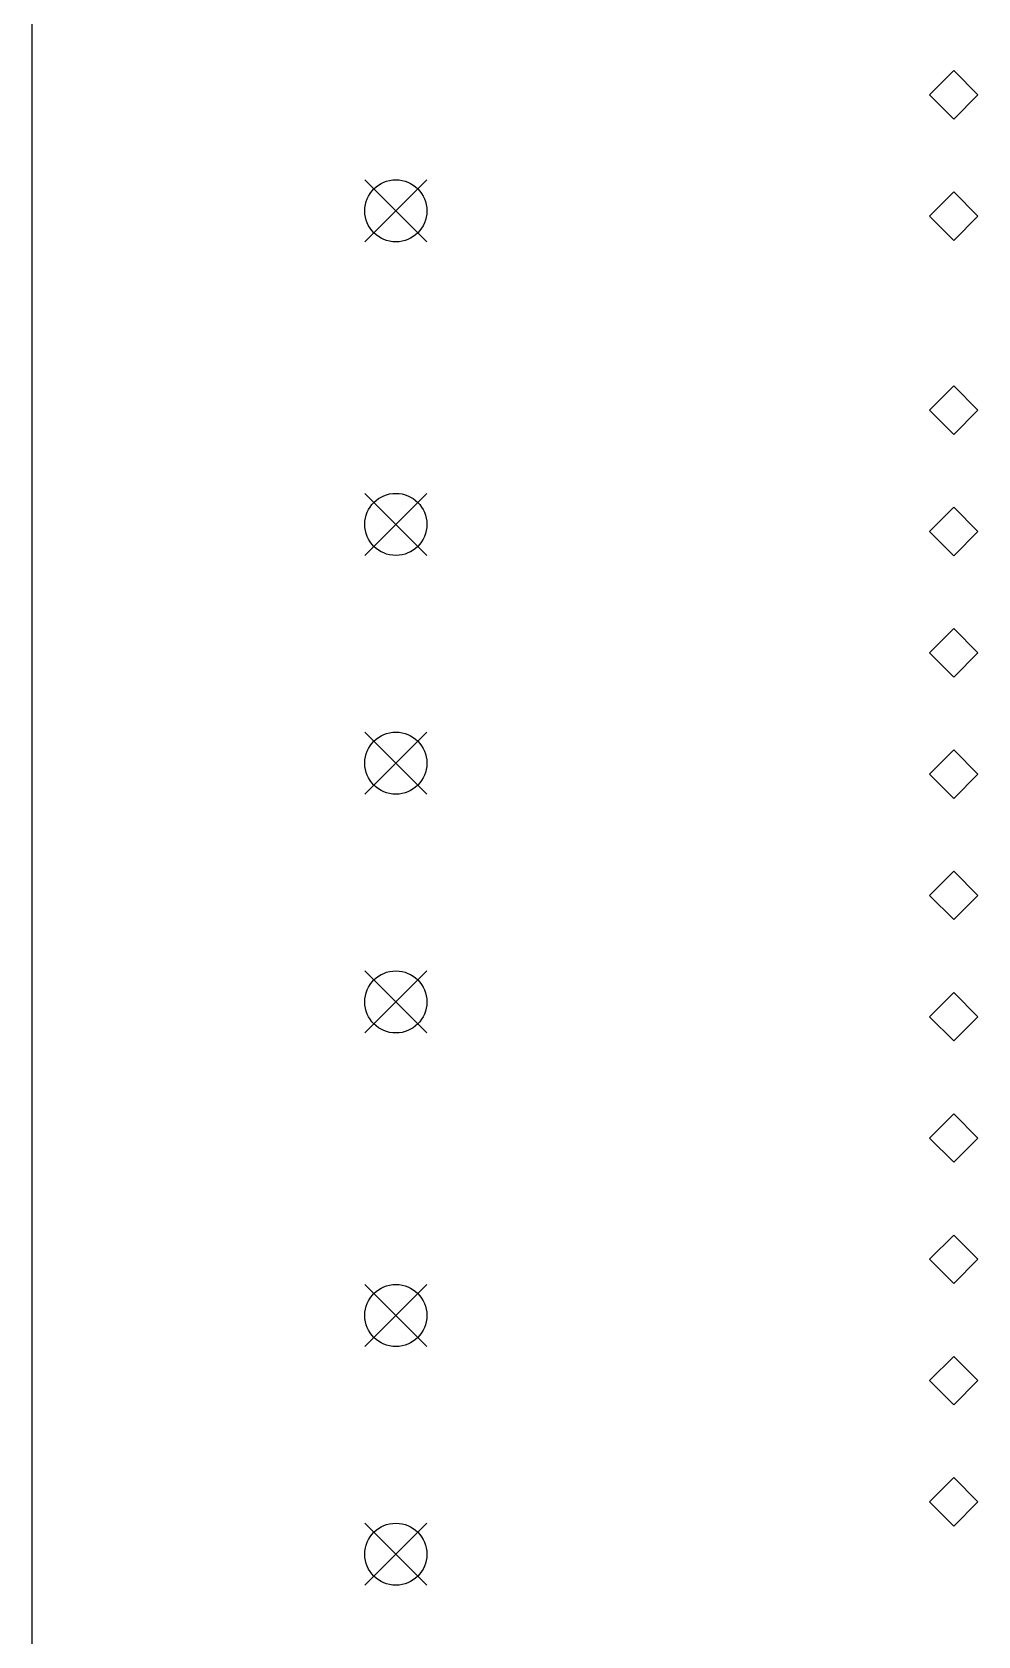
# Model space of a CAD drawing. Extents: x 101 to 200, y -172 to -22.
# Drawn here: x 102.73 to 122.54, y -130.91 to -97.33 of the extents above; entities that cross this region are included whole.
import ezdxf

# ---------------------------------------------------------------- set-up
doc = ezdxf.new("R2010")
doc.units = 0
doc.layers.add('BLACK', color=7, linetype='CONTINUOUS')

msp = doc.modelspace()

# ---------------------------------------------------------------- linework, layer by layer
at = {"layer": 'BLACK', "linetype": 'CONTINUOUS'}
for p, q in [((102.727, -146.395), (102.727, -27.015)), ((122.031, -98.135), (121.523, -98.643)), ((122.539, -98.643), (122.031, -98.135)), ((121.523, -98.643), (122.031, -99.151)), ((122.031, -99.151), (122.539, -98.643)), ((109.697, -100.423), (110.997, -101.723)), ((110.997, -100.423), (109.697, -101.723)), ((122.031, -100.675), (121.523, -101.183)), ((122.539, -101.183), (122.031, -100.675)), ((121.523, -101.183), (122.031, -101.691)), ((122.031, -101.691), (122.539, -101.183)), ((122.031, -104.739), (121.523, -105.247)), ((122.539, -105.247), (122.031, -104.739)), ((121.523, -105.247), (122.031, -105.755)), ((122.031, -105.755), (122.539, -105.247)), ((109.697, -106.988), (110.997, -108.288)), ((110.997, -106.988), (109.697, -108.288)), ((122.031, -107.279), (121.523, -107.787)), ((122.539, -107.787), (122.031, -107.279)), ((121.523, -107.787), (122.031, -108.295)), ((122.031, -108.295), (122.539, -107.787)), ((122.031, -109.819), (121.523, -110.327)), ((122.539, -110.327), (122.031, -109.819)), ((121.523, -110.327), (122.031, -110.835)), ((122.031, -110.835), (122.539, -110.327)), ((109.697, -111.988), (110.997, -113.288)), ((110.997, -111.988), (109.697, -113.288)), ((122.031, -112.359), (121.523, -112.867)), ((122.539, -112.867), (122.031, -112.359)), ((121.523, -112.867), (122.031, -113.375)), ((122.031, -113.375), (122.539, -112.867)), ((122.031, -114.899), (121.523, -115.407)), ((122.539, -115.407), (122.031, -114.899)), ((121.523, -115.407), (122.031, -115.915)), ((122.031, -115.915), (122.539, -115.407)), ((109.697, -116.988), (110.997, -118.288)), ((110.997, -116.988), (109.697, -118.288)), ((122.031, -117.439), (121.523, -117.947)), ((122.539, -117.947), (122.031, -117.439)), ((121.523, -117.947), (122.031, -118.455)), ((122.031, -118.455), (122.539, -117.947)), ((122.031, -119.979), (121.523, -120.487)), ((122.539, -120.487), (122.031, -119.979)), ((121.523, -120.487), (122.031, -120.995)), ((122.031, -120.995), (122.539, -120.487)), ((122.031, -122.519), (121.523, -123.027)), ((122.539, -123.027), (122.031, -122.519)), ((121.523, -123.027), (122.031, -123.535)), ((122.031, -123.535), (122.539, -123.027)), ((109.697, -123.553), (110.997, -124.853)), ((110.997, -123.553), (109.697, -124.853)), ((122.031, -125.059), (121.523, -125.567)), ((122.539, -125.567), (122.031, -125.059)), ((121.523, -125.567), (122.031, -126.075)), ((122.031, -126.075), (122.539, -125.567)), ((122.031, -127.599), (121.523, -128.107)), ((122.539, -128.107), (122.031, -127.599)), ((121.523, -128.107), (122.031, -128.615)), ((122.031, -128.615), (122.539, -128.107)), ((109.697, -128.553), (110.997, -129.853)), ((110.997, -128.553), (109.697, -129.853))]:
    msp.add_line(p, q, dxfattribs=at)
at = {"layer": 'BLACK'}
for centre in [(110.347, -101.073), (110.347, -107.638), (110.347, -112.638), (110.347, -117.638), (110.347, -124.203), (110.347, -129.203)]:
    msp.add_circle(centre, 0.65, dxfattribs=at)

doc.saveas('drawing.dxf')
